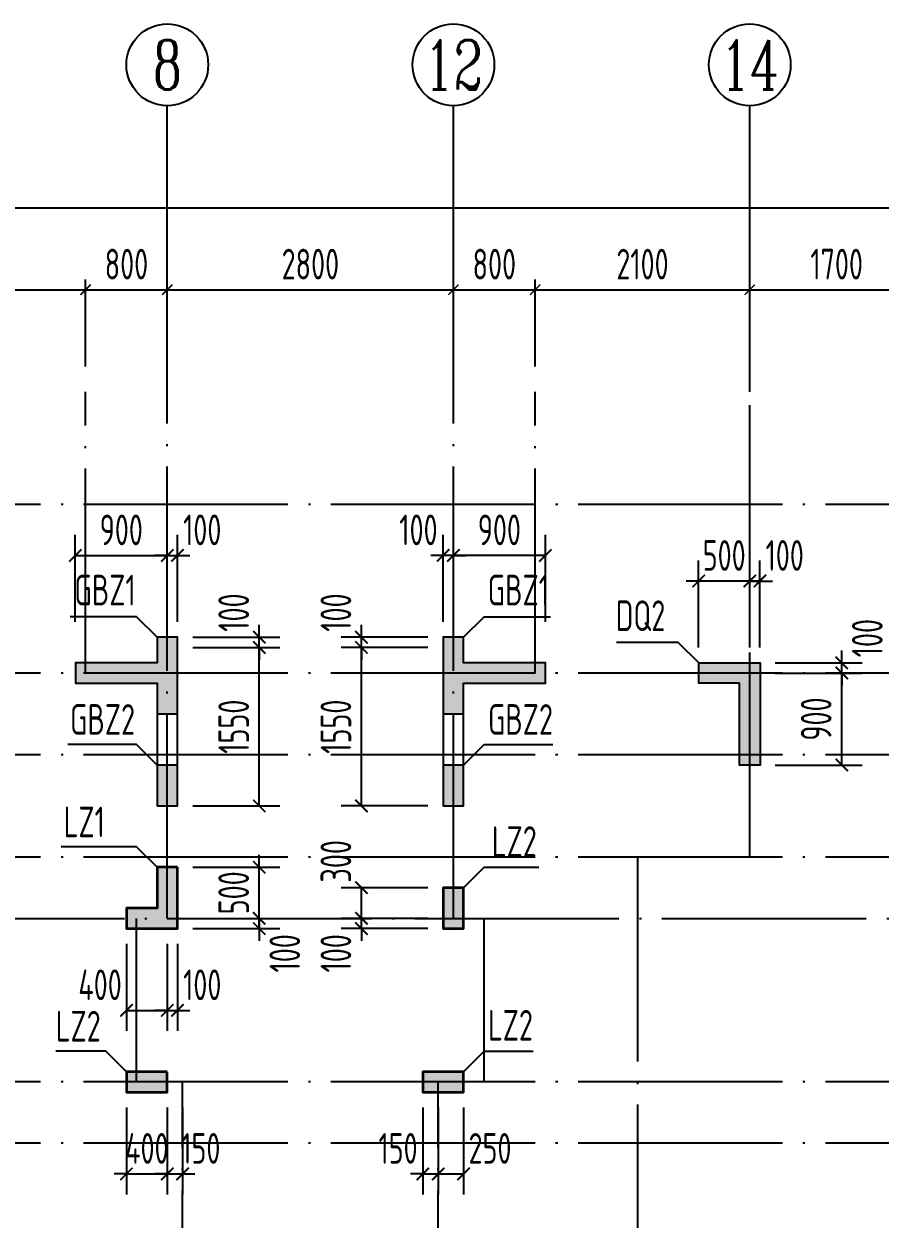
# Model space of a CAD drawing. Extents: x -461650 to 361314, y 245336 to 769729.
# Drawn here: x -114873 to -106494, y 439136 to 450827 of the extents above; entities that cross this region are included whole.
import ezdxf
from ezdxf.enums import TextEntityAlignment as Align

# ---------------------------------------------------------------- set-up
doc = ezdxf.new("R2010")
doc.units = 0
doc.header["$LTSCALE"] = 1000
doc.linetypes.add('DOTE', pattern=[2.42, 2, -0.2, 0.02, -0.2])
doc.layers.get('0').update_dxf_attribs({"linetype": 'CONTINUOUS'})
doc.layers.get('DEFPOINTS').update_dxf_attribs({"linetype": 'CONTINUOUS'})
for name, color, linetype in [('A-AXIS', 1, 'CONTINUOUS'), ('A-DOTE', 10, 'DOTE'), ('AXIS_NUM', 7, 'CONTINUOUS'), ('S-Q墙实线', 6, 'CONTINUOUS'), ('S-Q墙标注', 3, 'CONTINUOUS'), ('S-X详图填充', 252, 'CONTINUOUS'), ('S-X详图实线', 4, 'CONTINUOUS'), ('S-Y一般标注', 3, 'CONTINUOUS'), ('S-Z柱实线', 6, 'CONTINUOUS'), ('S-Z柱编号', 6, 'CONTINUOUS')]:
    doc.layers.add(name, color=color, linetype=linetype)
doc.styles.add('TSSD_Axis', font='complex.shx', dxfattribs={"width": 0.7, "bigfont": 'hztxt.shx'})
doc.styles.add('TSSD_DIMENSION', font='Tssdeng.shx', dxfattribs={"width": 0.7, "bigfont": 'tssdchn.shx'})
doc.styles.add('TSSD_REIN', font='tssdeng.shx', dxfattribs={"width": 0.7, "height": 300, "bigfont": 'tssdchn.shx'})
doc.styles.add('结构文字', font='zstxt.shx', dxfattribs={"width": 0.7, "bigfont": 'zshz.shx'})
doc.dimstyles.new('STRUCK', dxfattribs={"dimtxt": 400, "dimasz": 121, "dimexe": 200, "dimexo": 150, "dimgap": 115, "dimtad": 1, "dimdec": 0, "dimdsep": 46, "dimtxsty": '结构文字', "dimblk": 'ARCHTICK', "dimcen": 400, "dimclrd": 3, "dimclre": 3, "dimclrt": 7, "dimadec": 0, "dimazin": 0, "dimtfac": 1, "dimtdec": 0, "dimtix": 1, "dimtmove": 2, "dimatfit": 3, "dimldrblk": '_DIMX', "dimfxl": 0, "dimtolj": 1, "dimtzin": 0, "dimarcsym": 0})
doc.dimstyles.new('TSSD_100_100', dxfattribs={"dimtxt": 300, "dimasz": 100, "dimexe": 100, "dimexo": 250, "dimgap": 100, "dimtad": 1, "dimdec": 0, "dimzin": 0, "dimdsep": 46, "dimtxsty": 'TSSD_DIMENSION', "dimblk": 'ARCHTICK', "dimcen": 0, "dimdle": 100, "dimclrt": 7, "dimadec": 0, "dimazin": 0, "dimtfac": 1, "dimtdec": 0, "dimtix": 1, "dimtmove": 2, "dimatfit": 3, "dimldrblk": 'ARCHTICK', "dimfxl": 0, "dimtolj": 1, "dimtzin": 0, "dimarcsym": 0})

# ---------------------------------------------------------------- blocks, each defined once
blk = doc.blocks.new('ts_axno')
at = {"color": 0, "linetype": 'ByBlock', "lineweight": -2}
blk.add_circle((0, 0), 0.5, dxfattribs=at)
at = {"color": 0, "linetype": 'ByBlock', "lineweight": -2, "style": 'TSSD_Axis', "width": 0.7}
blk.add_attdef('A', text='', height=0.6, dxfattribs=at).set_placement((0, 0), align=Align.MIDDLE_CENTER)
blk = doc.blocks.new('_ArchTick')
at = {"color": 0, "linetype": 'ByBlock', "const_width": 0.15}
blk.add_lwpolyline([(-0.5, -0.5), (0.5, 0.5)], dxfattribs=at)
blk = doc.blocks.new('*D293')
at = {"layer": 'DEFPOINTS', "color": 0}
for p in [(14900, 19250), (12800, 18250), (14900, 18250)]:
    blk.add_point(p, dxfattribs=at)
at = {"layer": 'S-Y一般标注', "color": 0, "lineweight": -2}
for p, q in [((12800, 18500), (12800, 19350)), ((14900, 18500), (14900, 19350)), ((12700, 19250), (15000, 19250))]:
    blk.add_line(p, q, dxfattribs=at)
at = {"layer": 'S-Y一般标注', "color": 0, "lineweight": -2, "xscale": 100, "yscale": 100, "zscale": 100, "rotation": 180}
blk.add_blockref('_ArchTick', (12800, 19250), dxfattribs=at)
at = {"layer": 'S-Y一般标注', "color": 0, "lineweight": -2, "xscale": 100, "yscale": 100, "zscale": 100}
blk.add_blockref('_ArchTick', (14900, 19250), dxfattribs=at)
at = {"layer": 'S-Y一般标注', "color": 7, "insert": (13458, 19500), "char_height": 300, "attachment_point": 5, "style": 'TSSD_DIMENSION'}
blk.add_mtext('\\A1;2100', dxfattribs=at)
blk = doc.blocks.new('*D294')
at = {"layer": 'DEFPOINTS', "color": 0}
for p in [(18500, 19250), (15700, 18250), (18500, 18250)]:
    blk.add_point(p, dxfattribs=at)
at = {"layer": 'S-Y一般标注', "color": 0, "lineweight": -2}
for p, q in [((15700, 18500), (15700, 19350)), ((18500, 18500), (18500, 19350)), ((15600, 19250), (18600, 19250))]:
    blk.add_line(p, q, dxfattribs=at)
at = {"layer": 'S-Y一般标注', "color": 0, "lineweight": -2, "xscale": 100, "yscale": 100, "zscale": 100, "rotation": 180}
blk.add_blockref('_ArchTick', (15700, 19250), dxfattribs=at)
at = {"layer": 'S-Y一般标注', "color": 0, "lineweight": -2, "xscale": 100, "yscale": 100, "zscale": 100}
blk.add_blockref('_ArchTick', (18500, 19250), dxfattribs=at)
at = {"layer": 'S-Y一般标注', "color": 7, "insert": (17100, 19500), "char_height": 300, "attachment_point": 5, "style": 'TSSD_DIMENSION'}
blk.add_mtext('\\A1;2800', dxfattribs=at)
blk = doc.blocks.new('*D295')
at = {"layer": 'DEFPOINTS', "color": 0}
for p in [(19300, 19250), (18500, 18250), (19300, 18250)]:
    blk.add_point(p, dxfattribs=at)
at = {"layer": 'S-Y一般标注', "color": 0, "lineweight": -2}
for p, q in [((18500, 18500), (18500, 19350)), ((19300, 18500), (19300, 19350)), ((18400, 19250), (19400, 19250))]:
    blk.add_line(p, q, dxfattribs=at)
at = {"layer": 'S-Y一般标注', "color": 0, "lineweight": -2, "xscale": 100, "yscale": 100, "zscale": 100, "rotation": 180}
blk.add_blockref('_ArchTick', (18500, 19250), dxfattribs=at)
at = {"layer": 'S-Y一般标注', "color": 0, "lineweight": -2, "xscale": 100, "yscale": 100, "zscale": 100}
blk.add_blockref('_ArchTick', (19300, 19250), dxfattribs=at)
at = {"layer": 'S-Y一般标注', "color": 7, "insert": (18900, 19500), "char_height": 300, "attachment_point": 5, "style": 'TSSD_DIMENSION'}
blk.add_mtext('\\A1;800', dxfattribs=at)
blk = doc.blocks.new('*D296')
at = {"layer": 'DEFPOINTS', "color": 0}
for p in [(23100, 19250), (21400, 18250), (23100, 18250)]:
    blk.add_point(p, dxfattribs=at)
at = {"layer": 'S-Y一般标注', "color": 0, "lineweight": -2}
for p, q in [((21400, 18500), (21400, 19350)), ((23100, 18500), (23100, 19350)), ((21300, 19250), (23200, 19250))]:
    blk.add_line(p, q, dxfattribs=at)
at = {"layer": 'S-Y一般标注', "color": 0, "lineweight": -2, "xscale": 100, "yscale": 100, "zscale": 100, "rotation": 180}
blk.add_blockref('_ArchTick', (21400, 19250), dxfattribs=at)
at = {"layer": 'S-Y一般标注', "color": 0, "lineweight": -2, "xscale": 100, "yscale": 100, "zscale": 100}
blk.add_blockref('_ArchTick', (23100, 19250), dxfattribs=at)
at = {"layer": 'S-Y一般标注', "color": 7, "insert": (22250, 19500), "char_height": 300, "attachment_point": 5, "style": 'TSSD_DIMENSION'}
blk.add_mtext('\\A1;1700', dxfattribs=at)
blk = doc.blocks.new('*D311')
at = {"layer": 'DEFPOINTS', "color": 0}
for p in [(54600, 20050), (4600, 18250), (54600, 18250)]:
    blk.add_point(p, dxfattribs=at)
at = {"layer": 'S-Y一般标注', "color": 0, "lineweight": -2}
for p, q in [((4600, 18500), (4600, 20150)), ((54600, 18500), (54600, 20150)), ((4500, 20050), (54700, 20050))]:
    blk.add_line(p, q, dxfattribs=at)
at = {"layer": 'S-Y一般标注', "color": 0, "lineweight": -2, "xscale": 100, "yscale": 100, "zscale": 100, "rotation": 180}
blk.add_blockref('_ArchTick', (4600, 20050), dxfattribs=at)
at = {"layer": 'S-Y一般标注', "color": 0, "lineweight": -2, "xscale": 100, "yscale": 100, "zscale": 100}
blk.add_blockref('_ArchTick', (54600, 20050), dxfattribs=at)
at = {"layer": 'S-Y一般标注', "color": 7, "insert": (29600, 20300), "char_height": 300, "attachment_point": 5, "style": 'TSSD_DIMENSION'}
blk.add_mtext('\\A1;50000', dxfattribs=at)
blk = doc.blocks.new('*D322')
at = {"layer": 'DEFPOINTS', "color": 0}
for p in [(15700, 19250), (14900, 18250), (15700, 18250)]:
    blk.add_point(p, dxfattribs=at)
at = {"layer": 'S-Y一般标注', "color": 0, "lineweight": -2}
for p, q in [((14900, 18500), (14900, 19350)), ((15700, 18500), (15700, 19350)), ((14800, 19250), (15800, 19250))]:
    blk.add_line(p, q, dxfattribs=at)
at = {"layer": 'S-Y一般标注', "color": 0, "lineweight": -2, "xscale": 100, "yscale": 100, "zscale": 100, "rotation": 180}
blk.add_blockref('_ArchTick', (14900, 19250), dxfattribs=at)
at = {"layer": 'S-Y一般标注', "color": 0, "lineweight": -2, "xscale": 100, "yscale": 100, "zscale": 100}
blk.add_blockref('_ArchTick', (15700, 19250), dxfattribs=at)
at = {"layer": 'S-Y一般标注', "color": 7, "insert": (15300, 19500), "char_height": 300, "attachment_point": 5, "style": 'TSSD_DIMENSION'}
blk.add_mtext('\\A1;800', dxfattribs=at)
blk = doc.blocks.new('*D323')
at = {"layer": 'DEFPOINTS', "color": 0}
for p in [(21400, 19250), (19300, 18250), (21400, 18250)]:
    blk.add_point(p, dxfattribs=at)
at = {"layer": 'S-Y一般标注', "color": 0, "lineweight": -2}
for p, q in [((19300, 18500), (19300, 19350)), ((21400, 18500), (21400, 19350)), ((19200, 19250), (21500, 19250))]:
    blk.add_line(p, q, dxfattribs=at)
at = {"layer": 'S-Y一般标注', "color": 0, "lineweight": -2, "xscale": 100, "yscale": 100, "zscale": 100, "rotation": 180}
blk.add_blockref('_ArchTick', (19300, 19250), dxfattribs=at)
at = {"layer": 'S-Y一般标注', "color": 0, "lineweight": -2, "xscale": 100, "yscale": 100, "zscale": 100}
blk.add_blockref('_ArchTick', (21400, 19250), dxfattribs=at)
at = {"layer": 'S-Y一般标注', "color": 7, "insert": (20350, 19500), "char_height": 300, "attachment_point": 5, "style": 'TSSD_DIMENSION'}
blk.add_mtext('\\A1;2100', dxfattribs=at)
blk = doc.blocks.new('*D3071')
at = {"layer": 'DEFPOINTS', "color": 0}
for p in [(-113370, 442078), (-112570, 442078), (-113370, 441978)]:
    blk.add_point(p, dxfattribs=at)
at = {"layer": 'S-Q墙标注', "color": 3, "lineweight": -2}
for p, q in [((-112570, 442078), (-112570, 442199)), ((-113220, 442078), (-112370, 442078)), ((-112570, 441978), (-112570, 442078)), ((-113220, 441978), (-112370, 441978)), ((-112570, 441978), (-112570, 441857))]:
    blk.add_line(p, q, dxfattribs=at)
at = {"layer": 'S-Q墙标注', "color": 3, "lineweight": -2, "xscale": 121, "yscale": 121, "zscale": 121}
for p, rotation in [((-112570, 442078), 270), ((-112570, 441978), 90)]:
    blk.add_blockref('_ArchTick', p, dxfattribs=dict(at, rotation=rotation))
at = {"layer": 'S-Q墙标注', "color": 7, "insert": (-112320, 441736), "char_height": 300, "attachment_point": 5, "rotation": 90, "style": 'TSSD_REIN'}
blk.add_mtext('\\A1;100', dxfattribs=at)
blk = doc.blocks.new('_DIMX')
blk.add_line((-150, 0), (150, 0))
at = {"const_width": 50}
blk.add_lwpolyline([(-70, -70), (70, 70)], dxfattribs=at)
blk = doc.blocks.new('*D3072')
at = {"layer": 'DEFPOINTS', "color": 0}
for p in [(-113370, 442578), (-112570, 442578), (-113370, 442078)]:
    blk.add_point(p, dxfattribs=at)
at = {"layer": 'S-Q墙标注', "color": 3, "lineweight": -2}
for p, q in [((-112570, 442578), (-112570, 442699)), ((-113220, 442578), (-112370, 442578)), ((-112570, 442078), (-112570, 442578)), ((-113220, 442078), (-112370, 442078)), ((-112570, 442078), (-112570, 441957))]:
    blk.add_line(p, q, dxfattribs=at)
at = {"layer": 'S-Q墙标注', "color": 3, "lineweight": -2, "xscale": 121, "yscale": 121, "zscale": 121}
for p, rotation in [((-112570, 442578), 270), ((-112570, 442078), 90)]:
    blk.add_blockref('_ArchTick', p, dxfattribs=dict(at, rotation=rotation))
at = {"layer": 'S-Q墙标注', "color": 7, "insert": (-112820, 442328), "char_height": 300, "attachment_point": 5, "rotation": 90, "style": 'TSSD_REIN'}
blk.add_mtext('\\A1;500', dxfattribs=at)
blk = doc.blocks.new('*D3073')
at = {"layer": 'DEFPOINTS', "color": 0}
for p in [(-113870, 441978), (-113470, 441978), (-113470, 441178)]:
    blk.add_point(p, dxfattribs=at)
at = {"layer": 'S-Q墙标注', "color": 3, "lineweight": -2}
for p, q in [((-113870, 441828), (-113870, 440978)), ((-113470, 441828), (-113470, 440978)), ((-113870, 441178), (-113470, 441178))]:
    blk.add_line(p, q, dxfattribs=at)
at = {"layer": 'S-Q墙标注', "color": 3, "lineweight": -2, "xscale": 121, "yscale": 121, "zscale": 121, "rotation": 180}
blk.add_blockref('_ArchTick', (-113870, 441178), dxfattribs=at)
at = {"layer": 'S-Q墙标注', "color": 3, "lineweight": -2, "xscale": 121, "yscale": 121, "zscale": 121}
blk.add_blockref('_ArchTick', (-113470, 441178), dxfattribs=at)
at = {"layer": 'S-Q墙标注', "color": 7, "insert": (-114128, 441428), "char_height": 300, "attachment_point": 5, "style": 'TSSD_REIN'}
blk.add_mtext('\\A1;400', dxfattribs=at)
blk = doc.blocks.new('*D3074')
at = {"layer": 'DEFPOINTS', "color": 0}
for p in [(-113470, 441978), (-113370, 441978), (-113370, 441178)]:
    blk.add_point(p, dxfattribs=at)
at = {"layer": 'S-Q墙标注', "color": 3, "lineweight": -2}
for p, q in [((-113470, 441828), (-113470, 440978)), ((-113370, 441828), (-113370, 440978)), ((-113470, 441178), (-113591, 441178)), ((-113470, 441178), (-113370, 441178)), ((-113370, 441178), (-113249, 441178))]:
    blk.add_line(p, q, dxfattribs=at)
at = {"layer": 'S-Q墙标注', "color": 3, "lineweight": -2, "xscale": 121, "yscale": 121, "zscale": 121}
blk.add_blockref('_ArchTick', (-113470, 441178), dxfattribs=at)
at = {"layer": 'S-Q墙标注', "color": 3, "lineweight": -2, "xscale": 121, "yscale": 121, "zscale": 121, "rotation": 180}
blk.add_blockref('_ArchTick', (-113370, 441178), dxfattribs=at)
at = {"layer": 'S-Q墙标注', "color": 7, "insert": (-113128, 441428), "char_height": 300, "attachment_point": 5, "style": 'TSSD_REIN'}
blk.add_mtext('\\A1;100', dxfattribs=at)
blk = doc.blocks.new('*D3075')
at = {"layer": 'DEFPOINTS', "color": 0}
for p in [(-113370, 444728), (-112570, 444728), (-113370, 443178)]:
    blk.add_point(p, dxfattribs=at)
at = {"layer": 'S-Q墙标注', "color": 3, "lineweight": -2}
for p, q in [((-113220, 444728), (-112370, 444728)), ((-112570, 443178), (-112570, 444728)), ((-113220, 443178), (-112370, 443178))]:
    blk.add_line(p, q, dxfattribs=at)
at = {"layer": 'S-Q墙标注', "color": 3, "lineweight": -2, "xscale": 121, "yscale": 121, "zscale": 121}
for p, rotation in [((-112570, 444728), 90), ((-112570, 443178), 270)]:
    blk.add_blockref('_ArchTick', p, dxfattribs=dict(at, rotation=rotation))
at = {"layer": 'S-Q墙标注', "color": 7, "insert": (-112820, 443953), "char_height": 300, "attachment_point": 5, "rotation": 90, "style": 'TSSD_REIN'}
blk.add_mtext('\\A1;1550', dxfattribs=at)
blk = doc.blocks.new('*D3076')
at = {"layer": 'DEFPOINTS', "color": 0}
for p in [(-113370, 444828), (-112570, 444828), (-113370, 444728)]:
    blk.add_point(p, dxfattribs=at)
at = {"layer": 'S-Q墙标注', "color": 3, "lineweight": -2}
for p, q in [((-112570, 444828), (-112570, 444949)), ((-113220, 444828), (-112370, 444828)), ((-112570, 444728), (-112570, 444828)), ((-113220, 444728), (-112370, 444728)), ((-112570, 444728), (-112570, 444607))]:
    blk.add_line(p, q, dxfattribs=at)
at = {"layer": 'S-Q墙标注', "color": 3, "lineweight": -2, "xscale": 121, "yscale": 121, "zscale": 121}
for p, rotation in [((-112570, 444828), 270), ((-112570, 444728), 90)]:
    blk.add_blockref('_ArchTick', p, dxfattribs=dict(at, rotation=rotation))
at = {"layer": 'S-Q墙标注', "color": 7, "insert": (-112820, 445069), "char_height": 300, "attachment_point": 5, "rotation": 90, "style": 'TSSD_REIN'}
blk.add_mtext('\\A1;100', dxfattribs=at)
blk = doc.blocks.new('*D3077')
at = {"layer": 'DEFPOINTS', "color": 0}
for p in [(-113470, 445628), (-114370, 444828), (-113470, 444828)]:
    blk.add_point(p, dxfattribs=at)
at = {"layer": 'S-Q墙标注', "color": 3, "lineweight": -2}
for p, q in [((-114370, 444978), (-114370, 445828)), ((-113470, 444978), (-113470, 445828)), ((-114370, 445628), (-113470, 445628))]:
    blk.add_line(p, q, dxfattribs=at)
at = {"layer": 'S-Q墙标注', "color": 3, "lineweight": -2, "xscale": 121, "yscale": 121, "zscale": 121, "rotation": 180}
blk.add_blockref('_ArchTick', (-114370, 445628), dxfattribs=at)
at = {"layer": 'S-Q墙标注', "color": 3, "lineweight": -2, "xscale": 121, "yscale": 121, "zscale": 121}
blk.add_blockref('_ArchTick', (-113470, 445628), dxfattribs=at)
at = {"layer": 'S-Q墙标注', "color": 7, "insert": (-113920, 445878), "char_height": 300, "attachment_point": 5, "style": 'TSSD_REIN'}
blk.add_mtext('\\A1;900', dxfattribs=at)
blk = doc.blocks.new('*D3078')
at = {"layer": 'DEFPOINTS', "color": 0}
for p in [(-113370, 445628), (-113470, 444828), (-113370, 444828)]:
    blk.add_point(p, dxfattribs=at)
at = {"layer": 'S-Q墙标注', "color": 3, "lineweight": -2}
for p, q in [((-113470, 444978), (-113470, 445828)), ((-113370, 444978), (-113370, 445828)), ((-113470, 445628), (-113591, 445628)), ((-113470, 445628), (-113370, 445628)), ((-113370, 445628), (-113249, 445628))]:
    blk.add_line(p, q, dxfattribs=at)
at = {"layer": 'S-Q墙标注', "color": 3, "lineweight": -2, "xscale": 121, "yscale": 121, "zscale": 121}
blk.add_blockref('_ArchTick', (-113470, 445628), dxfattribs=at)
at = {"layer": 'S-Q墙标注', "color": 3, "lineweight": -2, "xscale": 121, "yscale": 121, "zscale": 121, "rotation": 180}
blk.add_blockref('_ArchTick', (-113370, 445628), dxfattribs=at)
at = {"layer": 'S-Q墙标注', "color": 7, "insert": (-113128, 445878), "char_height": 300, "attachment_point": 5, "style": 'TSSD_REIN'}
blk.add_mtext('\\A1;100', dxfattribs=at)
blk = doc.blocks.new('*D3084')
at = {"layer": 'DEFPOINTS', "color": 0}
for p in [(-111570, 442078), (-110770, 442078), (-110770, 441978)]:
    blk.add_point(p, dxfattribs=at)
at = {"layer": 'S-Q墙标注', "color": 3, "lineweight": -2}
for p, q in [((-111570, 442078), (-111570, 442199)), ((-110920, 442078), (-111770, 442078)), ((-111570, 441978), (-111570, 442078)), ((-110920, 441978), (-111770, 441978)), ((-111570, 441978), (-111570, 441857))]:
    blk.add_line(p, q, dxfattribs=at)
at = {"layer": 'S-Q墙标注', "color": 3, "lineweight": -2, "xscale": 121, "yscale": 121, "zscale": 121}
for p, rotation in [((-111570, 442078), 270), ((-111570, 441978), 90)]:
    blk.add_blockref('_ArchTick', p, dxfattribs=dict(at, rotation=rotation))
at = {"layer": 'S-Q墙标注', "color": 7, "insert": (-111820, 441736), "char_height": 300, "attachment_point": 5, "rotation": 90, "style": 'TSSD_REIN'}
blk.add_mtext('\\A1;100', dxfattribs=at)
blk = doc.blocks.new('*D3085')
at = {"layer": 'DEFPOINTS', "color": 0}
for p in [(-111570, 442378), (-110770, 442378), (-110770, 442078)]:
    blk.add_point(p, dxfattribs=at)
at = {"layer": 'S-Q墙标注', "color": 3, "lineweight": -2}
for p, q in [((-110920, 442378), (-111770, 442378)), ((-111570, 442078), (-111570, 442378)), ((-110920, 442078), (-111770, 442078))]:
    blk.add_line(p, q, dxfattribs=at)
at = {"layer": 'S-Q墙标注', "color": 3, "lineweight": -2, "xscale": 121, "yscale": 121, "zscale": 121}
for p, rotation in [((-111570, 442378), 90), ((-111570, 442078), 270)]:
    blk.add_blockref('_ArchTick', p, dxfattribs=dict(at, rotation=rotation))
at = {"layer": 'S-Q墙标注', "color": 7, "insert": (-111820, 442636), "char_height": 300, "attachment_point": 5, "rotation": 90, "style": 'TSSD_REIN'}
blk.add_mtext('\\A1;300', dxfattribs=at)
blk = doc.blocks.new('*D3086')
at = {"layer": 'DEFPOINTS', "color": 0}
for p in [(-111570, 444728), (-110770, 444728), (-110770, 443178)]:
    blk.add_point(p, dxfattribs=at)
at = {"layer": 'S-Q墙标注', "color": 3, "lineweight": -2}
for p, q in [((-110920, 444728), (-111770, 444728)), ((-111570, 443178), (-111570, 444728)), ((-110920, 443178), (-111770, 443178))]:
    blk.add_line(p, q, dxfattribs=at)
at = {"layer": 'S-Q墙标注', "color": 3, "lineweight": -2, "xscale": 121, "yscale": 121, "zscale": 121}
for p, rotation in [((-111570, 444728), 90), ((-111570, 443178), 270)]:
    blk.add_blockref('_ArchTick', p, dxfattribs=dict(at, rotation=rotation))
at = {"layer": 'S-Q墙标注', "color": 7, "insert": (-111820, 443953), "char_height": 300, "attachment_point": 5, "rotation": 90, "style": 'TSSD_REIN'}
blk.add_mtext('\\A1;1550', dxfattribs=at)
blk = doc.blocks.new('*D3087')
at = {"layer": 'DEFPOINTS', "color": 0}
for p in [(-111570, 444828), (-110770, 444828), (-110770, 444728)]:
    blk.add_point(p, dxfattribs=at)
at = {"layer": 'S-Q墙标注', "color": 3, "lineweight": -2}
for p, q in [((-111570, 444828), (-111570, 444949)), ((-110920, 444828), (-111770, 444828)), ((-111570, 444728), (-111570, 444828)), ((-110920, 444728), (-111770, 444728)), ((-111570, 444728), (-111570, 444607))]:
    blk.add_line(p, q, dxfattribs=at)
at = {"layer": 'S-Q墙标注', "color": 3, "lineweight": -2, "xscale": 121, "yscale": 121, "zscale": 121}
for p, rotation in [((-111570, 444828), 270), ((-111570, 444728), 90)]:
    blk.add_blockref('_ArchTick', p, dxfattribs=dict(at, rotation=rotation))
at = {"layer": 'S-Q墙标注', "color": 7, "insert": (-111820, 445069), "char_height": 300, "attachment_point": 5, "rotation": 90, "style": 'TSSD_REIN'}
blk.add_mtext('\\A1;100', dxfattribs=at)
blk = doc.blocks.new('*D3088')
at = {"layer": 'DEFPOINTS', "color": 0}
for p in [(-110670, 445628), (-110670, 444828), (-109770, 444828)]:
    blk.add_point(p, dxfattribs=at)
at = {"layer": 'S-Q墙标注', "color": 3, "lineweight": -2}
for p, q in [((-110670, 444978), (-110670, 445828)), ((-109770, 444978), (-109770, 445828)), ((-109770, 445628), (-110670, 445628))]:
    blk.add_line(p, q, dxfattribs=at)
at = {"layer": 'S-Q墙标注', "color": 3, "lineweight": -2, "xscale": 121, "yscale": 121, "zscale": 121, "rotation": 180}
blk.add_blockref('_ArchTick', (-110670, 445628), dxfattribs=at)
at = {"layer": 'S-Q墙标注', "color": 3, "lineweight": -2, "xscale": 121, "yscale": 121, "zscale": 121}
blk.add_blockref('_ArchTick', (-109770, 445628), dxfattribs=at)
at = {"layer": 'S-Q墙标注', "color": 7, "insert": (-110220, 445878), "char_height": 300, "attachment_point": 5, "style": 'TSSD_REIN'}
blk.add_mtext('\\A1;900', dxfattribs=at)
blk = doc.blocks.new('*D3089')
at = {"layer": 'DEFPOINTS', "color": 0}
for p in [(-110770, 445628), (-110770, 444828), (-110670, 444828)]:
    blk.add_point(p, dxfattribs=at)
at = {"layer": 'S-Q墙标注', "color": 3, "lineweight": -2}
for p, q in [((-110770, 444978), (-110770, 445828)), ((-110670, 444978), (-110670, 445828)), ((-110770, 445628), (-110891, 445628)), ((-110670, 445628), (-110770, 445628)), ((-110670, 445628), (-110549, 445628))]:
    blk.add_line(p, q, dxfattribs=at)
at = {"layer": 'S-Q墙标注', "color": 3, "lineweight": -2, "xscale": 121, "yscale": 121, "zscale": 121}
blk.add_blockref('_ArchTick', (-110770, 445628), dxfattribs=at)
at = {"layer": 'S-Q墙标注', "color": 3, "lineweight": -2, "xscale": 121, "yscale": 121, "zscale": 121, "rotation": 180}
blk.add_blockref('_ArchTick', (-110670, 445628), dxfattribs=at)
at = {"layer": 'S-Q墙标注', "color": 7, "insert": (-111012, 445878), "char_height": 300, "attachment_point": 5, "style": 'TSSD_REIN'}
blk.add_mtext('\\A1;100', dxfattribs=at)
blk = doc.blocks.new('*D3092')
at = {"layer": 'DEFPOINTS', "color": 0}
for p in [(-113870, 440378), (-113470, 440378), (-113470, 439578)]:
    blk.add_point(p, dxfattribs=at)
at = {"layer": 'S-Q墙标注', "color": 3, "lineweight": -2}
for p, q in [((-113870, 440228), (-113870, 439378)), ((-113470, 440228), (-113470, 439378)), ((-113870, 439578), (-113991, 439578)), ((-113870, 439578), (-113470, 439578)), ((-113470, 439578), (-113349, 439578))]:
    blk.add_line(p, q, dxfattribs=at)
at = {"layer": 'S-Q墙标注', "color": 3, "lineweight": -2, "xscale": 121, "yscale": 121, "zscale": 121}
blk.add_blockref('_ArchTick', (-113870, 439578), dxfattribs=at)
at = {"layer": 'S-Q墙标注', "color": 3, "lineweight": -2, "xscale": 121, "yscale": 121, "zscale": 121, "rotation": 180}
blk.add_blockref('_ArchTick', (-113470, 439578), dxfattribs=at)
at = {"layer": 'S-Q墙标注', "color": 7, "insert": (-113670, 439828), "char_height": 300, "attachment_point": 5, "style": 'TSSD_REIN'}
blk.add_mtext('\\A1;400', dxfattribs=at)
blk = doc.blocks.new('*D3093')
at = {"layer": 'DEFPOINTS', "color": 0}
for p in [(-113470, 440378), (-113320, 440378), (-113320, 439578)]:
    blk.add_point(p, dxfattribs=at)
at = {"layer": 'S-Q墙标注', "color": 3, "lineweight": -2}
for p, q in [((-113470, 440228), (-113470, 439378)), ((-113320, 440228), (-113320, 439378)), ((-113470, 439578), (-113591, 439578)), ((-113470, 439578), (-113320, 439578)), ((-113320, 439578), (-113199, 439578))]:
    blk.add_line(p, q, dxfattribs=at)
at = {"layer": 'S-Q墙标注', "color": 3, "lineweight": -2, "xscale": 121, "yscale": 121, "zscale": 121}
blk.add_blockref('_ArchTick', (-113470, 439578), dxfattribs=at)
at = {"layer": 'S-Q墙标注', "color": 3, "lineweight": -2, "xscale": 121, "yscale": 121, "zscale": 121, "rotation": 180}
blk.add_blockref('_ArchTick', (-113320, 439578), dxfattribs=at)
at = {"layer": 'S-Q墙标注', "color": 7, "insert": (-113142, 439828), "char_height": 300, "attachment_point": 5, "style": 'TSSD_REIN'}
blk.add_mtext('\\A1;150', dxfattribs=at)
blk = doc.blocks.new('*D3094')
at = {"layer": 'DEFPOINTS', "color": 0}
for p in [(-110970, 440378), (-110820, 440378), (-110820, 439578)]:
    blk.add_point(p, dxfattribs=at)
at = {"layer": 'S-Q墙标注', "color": 3, "lineweight": -2}
for p, q in [((-110970, 440228), (-110970, 439378)), ((-110820, 440228), (-110820, 439378)), ((-110970, 439578), (-111091, 439578)), ((-110970, 439578), (-110820, 439578)), ((-110820, 439578), (-110699, 439578))]:
    blk.add_line(p, q, dxfattribs=at)
at = {"layer": 'S-Q墙标注', "color": 3, "lineweight": -2, "xscale": 121, "yscale": 121, "zscale": 121}
blk.add_blockref('_ArchTick', (-110970, 439578), dxfattribs=at)
at = {"layer": 'S-Q墙标注', "color": 3, "lineweight": -2, "xscale": 121, "yscale": 121, "zscale": 121, "rotation": 180}
blk.add_blockref('_ArchTick', (-110820, 439578), dxfattribs=at)
at = {"layer": 'S-Q墙标注', "color": 7, "insert": (-111212, 439828), "char_height": 300, "attachment_point": 5, "style": 'TSSD_REIN'}
blk.add_mtext('\\A1;150', dxfattribs=at)
blk = doc.blocks.new('*D3095')
at = {"layer": 'DEFPOINTS', "color": 0}
for p in [(-110820, 440378), (-110570, 440378), (-110570, 439578)]:
    blk.add_point(p, dxfattribs=at)
at = {"layer": 'S-Q墙标注', "color": 3, "lineweight": -2}
for p, q in [((-110820, 440228), (-110820, 439378)), ((-110570, 440228), (-110570, 439378)), ((-110820, 439578), (-110570, 439578))]:
    blk.add_line(p, q, dxfattribs=at)
at = {"layer": 'S-Q墙标注', "color": 3, "lineweight": -2, "xscale": 121, "yscale": 121, "zscale": 121, "rotation": 180}
blk.add_blockref('_ArchTick', (-110820, 439578), dxfattribs=at)
at = {"layer": 'S-Q墙标注', "color": 3, "lineweight": -2, "xscale": 121, "yscale": 121, "zscale": 121}
blk.add_blockref('_ArchTick', (-110570, 439578), dxfattribs=at)
at = {"layer": 'S-Q墙标注', "color": 7, "insert": (-110312, 439828), "char_height": 300, "attachment_point": 5, "style": 'TSSD_REIN'}
blk.add_mtext('\\A1;250', dxfattribs=at)
blk = doc.blocks.new('*D3130')
at = {"layer": 'DEFPOINTS', "color": 0}
for p in [(-107670, 444478), (-106870, 444478), (-107670, 443578)]:
    blk.add_point(p, dxfattribs=at)
at = {"layer": 'S-Q墙标注', "color": 3, "lineweight": -2}
for p, q in [((-107520, 444478), (-106670, 444478)), ((-106870, 443578), (-106870, 444478)), ((-107520, 443578), (-106670, 443578))]:
    blk.add_line(p, q, dxfattribs=at)
at = {"layer": 'S-Q墙标注', "color": 3, "lineweight": -2, "xscale": 121, "yscale": 121, "zscale": 121}
for p, rotation in [((-106870, 444478), 90), ((-106870, 443578), 270)]:
    blk.add_blockref('_ArchTick', p, dxfattribs=dict(at, rotation=rotation))
at = {"layer": 'S-Q墙标注', "color": 7, "insert": (-107120, 444028), "char_height": 300, "attachment_point": 5, "rotation": 90, "style": 'TSSD_REIN'}
blk.add_mtext('\\A1;900', dxfattribs=at)
blk = doc.blocks.new('*D3131')
at = {"layer": 'DEFPOINTS', "color": 0}
for p in [(-107670, 444578), (-106870, 444578), (-107670, 444478)]:
    blk.add_point(p, dxfattribs=at)
at = {"layer": 'S-Q墙标注', "color": 3, "lineweight": -2}
for p, q in [((-106870, 444578), (-106870, 444699)), ((-107520, 444578), (-106670, 444578)), ((-106870, 444478), (-106870, 444578)), ((-107520, 444478), (-106670, 444478)), ((-106870, 444478), (-106870, 444357))]:
    blk.add_line(p, q, dxfattribs=at)
at = {"layer": 'S-Q墙标注', "color": 3, "lineweight": -2, "xscale": 121, "yscale": 121, "zscale": 121}
for p, rotation in [((-106870, 444578), 270), ((-106870, 444478), 90)]:
    blk.add_blockref('_ArchTick', p, dxfattribs=dict(at, rotation=rotation))
at = {"layer": 'S-Q墙标注', "color": 7, "insert": (-106620, 444819), "char_height": 300, "attachment_point": 5, "rotation": 90, "style": 'TSSD_REIN'}
blk.add_mtext('\\A1;100', dxfattribs=at)
blk = doc.blocks.new('*D3132')
at = {"layer": 'DEFPOINTS', "color": 0}
for p in [(-107770, 445378), (-107770, 444578), (-107670, 444578)]:
    blk.add_point(p, dxfattribs=at)
at = {"layer": 'S-Q墙标注', "color": 3, "lineweight": -2}
for p, q in [((-107770, 444728), (-107770, 445578)), ((-107670, 444728), (-107670, 445578)), ((-107770, 445378), (-107891, 445378)), ((-107670, 445378), (-107770, 445378)), ((-107670, 445378), (-107549, 445378))]:
    blk.add_line(p, q, dxfattribs=at)
at = {"layer": 'S-Q墙标注', "color": 3, "lineweight": -2, "xscale": 121, "yscale": 121, "zscale": 121}
blk.add_blockref('_ArchTick', (-107770, 445378), dxfattribs=at)
at = {"layer": 'S-Q墙标注', "color": 3, "lineweight": -2, "xscale": 121, "yscale": 121, "zscale": 121, "rotation": 180}
blk.add_blockref('_ArchTick', (-107670, 445378), dxfattribs=at)
at = {"layer": 'S-Q墙标注', "color": 7, "insert": (-107428, 445628), "char_height": 300, "attachment_point": 5, "style": 'TSSD_REIN'}
blk.add_mtext('\\A1;100', dxfattribs=at)
blk = doc.blocks.new('*D3133')
at = {"layer": 'DEFPOINTS', "color": 0}
for p in [(-108270, 445378), (-108270, 444578), (-107770, 444578)]:
    blk.add_point(p, dxfattribs=at)
at = {"layer": 'S-Q墙标注', "color": 3, "lineweight": -2}
for p, q in [((-108270, 444728), (-108270, 445578)), ((-107770, 444728), (-107770, 445578)), ((-108270, 445378), (-108391, 445378)), ((-107770, 445378), (-108270, 445378)), ((-107770, 445378), (-107649, 445378))]:
    blk.add_line(p, q, dxfattribs=at)
at = {"layer": 'S-Q墙标注', "color": 3, "lineweight": -2, "xscale": 121, "yscale": 121, "zscale": 121}
blk.add_blockref('_ArchTick', (-108270, 445378), dxfattribs=at)
at = {"layer": 'S-Q墙标注', "color": 3, "lineweight": -2, "xscale": 121, "yscale": 121, "zscale": 121, "rotation": 180}
blk.add_blockref('_ArchTick', (-107770, 445378), dxfattribs=at)
at = {"layer": 'S-Q墙标注', "color": 7, "insert": (-108020, 445628), "char_height": 300, "attachment_point": 5, "style": 'TSSD_REIN'}
blk.add_mtext('\\A1;500', dxfattribs=at)
blk = doc.blocks.new('20210726.16395156')
at = {"layer": 'A-AXIS'}
for p, q in [((15700, 18249.9), (15700, 21049.9)), ((18500, 18249.9), (18500, 21049.9)), ((21400, 18249.9), (21400, 21049.9))]:
    blk.add_line(p, q, dxfattribs=at)
at = {"layer": 'A-DOTE'}
for p, q in [((14900, 15500), (14900, 18249.9)), ((15700, 13100.3), (15700, 18249.9)), ((18500, 13100.3), (18500, 18249.9)), ((19300, 15500), (19300, 18249.9)), ((21400, 13700), (21400, 18249.9)), ((55600, 17150), (3600, 17150)), ((55600, 15500), (3600, 15500)), ((55600, 14700), (3600, 14700)), ((55600, 13700), (3600, 13700)), ((20299.8, 13700), (20300, 3600)), ((3600, 13100.3), (55600, 13100.3)), ((15400, 11500), (15400, 13100)), ((18800, 11500), (18800, 13100)), ((55600, 11500), (3600, 11500)), ((15850, 3600), (15850, 11500)), ((18350, 3600), (18350, 11500)), ((55600, 10900), (3600, 10900))]:
    blk.add_line(p, q, dxfattribs=at)
at = {"layer": 'A-AXIS'}
ref = blk.add_blockref('ts_axno', (15700, 21449.9), dxfattribs=dict(at, xscale=800, yscale=800, zscale=800))
ref.add_attrib('6', '8', dxfattribs={"layer": 'AXIS_NUM', "height": 480, "style": 'TSSD_Axis', "width": 0.7}).set_placement((15700, 21449.9), align=Align.MIDDLE_CENTER)
ref = blk.add_blockref('ts_axno', (18500, 21449.9), dxfattribs=dict(at, xscale=800, yscale=800, zscale=800))
ref.add_attrib('7', '12', dxfattribs={"layer": 'AXIS_NUM', "height": 480, "style": 'TSSD_Axis', "width": 0.7}).set_placement((18500, 21449.9), align=Align.MIDDLE_CENTER)
ref = blk.add_blockref('ts_axno', (21400, 21449.9), dxfattribs=dict(at, xscale=800, yscale=800, zscale=800))
ref.add_attrib('8', '14', dxfattribs={"layer": 'AXIS_NUM', "height": 480, "style": 'TSSD_Axis', "width": 0.7}).set_placement((21400, 21449.9), align=Align.MIDDLE_CENTER)
at = {"layer": 'S-Y一般标注'}
for base, p1, p2, picture, middle in [((54600, 20049.9), (4600, 18249.9), (54600, 18249.9), '*D311', (29600, 20299.9)), ((15700, 19249.9), (14900, 18249.9), (15700, 18249.9), '*D322', (15300, 19499.9)), ((18500, 19249.9), (15700, 18249.9), (18500, 18249.9), '*D294', (17100, 19499.9)), ((19300, 19249.9), (18500, 18249.9), (19300, 18249.9), '*D295', (18900, 19499.9)), ((21400, 19249.9), (19300, 18249.9), (21400, 18249.9), '*D323', (20350, 19499.9)), ((23100, 19249.9), (21400, 18249.9), (23100, 18249.9), '*D296', (22250, 19499.9))]:
    dim = blk.add_linear_dim(base=base, p1=p1, p2=p2, dimstyle='TSSD_100_100', dxfattribs=at)
    dim.commit()
    dim.dimension.update_dxf_attribs({"geometry": picture, "text_midpoint": middle})
dim = blk.add_linear_dim(base=(14900, 19249.9), p1=(12800, 18249.9), p2=(14900, 18249.9), dimstyle='TSSD_100_100', dxfattribs=at)
dim.commit()
dim.dimension.update_dxf_attribs({"geometry": '*D293', "text_midpoint": (13458.1, 19499.9), "dimtype": 160})

msp = doc.modelspace()

# ---------------------------------------------------------------- hatches: boundary and pattern name
at = {"layer": 'S-X详图填充'}
h = msp.add_hatch(color=256, dxfattribs=at)
h.dxf.hatch_style = 1
h.paths.add_polyline_path([(-113569.71, 444077.54), (-113369.71, 444077.54), (-113369.71, 444827.54), (-113569.71, 444827.54), (-113569.71, 444577.54), (-114369.84, 444577.54), (-114369.84, 444377.54), (-113569.71, 444377.54)])
h = msp.add_hatch(color=256, dxfattribs=at)
h.dxf.hatch_style = 1
h.paths.add_polyline_path([(-110769.71, 444077.54), (-110569.71, 444077.54), (-110569.71, 444377.54), (-109770.08, 444377.54), (-109770.08, 444577.54), (-110569.71, 444577.54), (-110569.71, 444827.54), (-110769.71, 444827.54)])
h = msp.add_hatch(color=256, dxfattribs=at)
h.dxf.hatch_style = 1
h.paths.add_polyline_path([(-107869.71, 444377.54), (-108269.62, 444377.54), (-108269.62, 444577.54), (-107669.71, 444577.54), (-107669.71, 443577.54), (-107869.71, 443577.54)])
h = msp.add_hatch(color=256, dxfattribs=at)
h.dxf.hatch_style = 1
h.paths.add_polyline_path([(-113369.71, 443577.54), (-113569.71, 443577.54), (-113569.71, 443177.54), (-113369.71, 443177.54)])
h = msp.add_hatch(color=256, dxfattribs=at)
h.dxf.hatch_style = 1
h.paths.add_polyline_path([(-110569.71, 443577.54), (-110769.71, 443577.54), (-110769.71, 443177.54), (-110569.71, 443177.54)])
h = msp.add_hatch(color=256, dxfattribs=at)
h.dxf.hatch_style = 1
h.paths.add_polyline_path([(-113369.71, 442577.81), (-113569.71, 442577.81), (-113569.71, 442177.81), (-113869.71, 442177.81), (-113869.71, 441977.81), (-113369.71, 441977.81)])
h = msp.add_hatch(color=256, dxfattribs=at)
h.dxf.hatch_style = 1
h.paths.add_polyline_path([(-110569.7, 442377.81), (-110769.7, 442377.81), (-110769.7, 441977.81), (-110569.7, 441977.81)])
h = msp.add_hatch(color=256, dxfattribs=at)
h.dxf.hatch_style = 1
h.paths.add_polyline_path([(-113469.77, 440577.54), (-113869.77, 440577.54), (-113869.77, 440377.54), (-113469.77, 440377.54)])
h = msp.add_hatch(color=256, dxfattribs=at)
h.dxf.hatch_style = 1
h.paths.add_polyline_path([(-110569.71, 440577.54), (-110969.71, 440577.54), (-110969.71, 440377.54), (-110569.71, 440377.54)])

# ---------------------------------------------------------------- linework, layer by layer
at = {"layer": 'S-Q墙实线'}
msp.add_lwpolyline([(-113369.71, 444477.54), (-113369.71, 444827.54), (-113569.71, 444827.54), (-113569.71, 444577.54), (-114369.83, 444577.54), (-114369.83, 444377.54), (-113569.71, 444377.54), (-113569.71, 443177.54), (-113369.71, 443177.54), (-113369.71, 444477.54)], dxfattribs=at)
for points in [[(-110769.71, 444477.54), (-110769.71, 443177.54), (-110569.71, 443177.54), (-110569.71, 444377.54), (-109770.08, 444377.54), (-109770.08, 444577.54), (-110569.71, 444577.54), (-110569.71, 444827.54), (-110769.71, 444827.54)], [(-107869.71, 444377.54), (-108269.62, 444377.54), (-108269.62, 444577.54), (-107669.71, 444577.54), (-107669.71, 443577.54), (-107869.71, 443577.54)]]:
    msp.add_lwpolyline(points, close=True, dxfattribs=at)
at = {"layer": 'S-X详图实线'}
for points in [[(-113569.71, 444077.54), (-113369.71, 444077.54), (-113369.71, 444827.54), (-113569.71, 444827.54), (-113569.71, 444577.54), (-114369.83, 444577.54), (-114369.83, 444377.54), (-113569.71, 444377.54), (-113569.71, 444077.54)], [(-110769.71, 444077.54), (-110569.71, 444077.54), (-110569.71, 444377.54), (-109770.08, 444377.54), (-109770.08, 444577.54), (-110569.71, 444577.54), (-110569.71, 444827.54), (-110769.71, 444827.54), (-110769.71, 444077.54)], [(-107869.71, 444377.54), (-108269.62, 444377.54), (-108269.62, 444577.54), (-107669.71, 444577.54), (-107669.71, 443577.54), (-107869.71, 443577.54), (-107869.71, 444377.54)], [(-113369.71, 443577.54), (-113569.71, 443577.54), (-113569.71, 443177.54), (-113369.71, 443177.54), (-113369.71, 443577.54)], [(-110569.71, 443577.54), (-110769.71, 443577.54), (-110769.71, 443177.54), (-110569.71, 443177.54), (-110569.71, 443577.54)], [(-113369.71, 442577.81), (-113569.71, 442577.81), (-113569.71, 442177.81), (-113869.71, 442177.81), (-113869.71, 441977.81), (-113369.71, 441977.81), (-113369.71, 442577.81)], [(-110569.7, 442377.81), (-110769.7, 442377.81), (-110769.7, 441977.81), (-110569.7, 441977.81), (-110569.7, 442377.81)], [(-113469.77, 440577.54), (-113869.77, 440577.54), (-113869.77, 440377.54), (-113469.77, 440377.54), (-113469.77, 440577.54)], [(-110569.71, 440577.54), (-110969.71, 440577.54), (-110969.71, 440377.54), (-110569.71, 440377.54), (-110569.71, 440577.54)]]:
    msp.add_lwpolyline(points, close=True, dxfattribs=at)
at = {"layer": 'S-Z柱实线', "lineweight": 35}
for points in [[(-113369.71, 442577.81), (-113569.71, 442577.81), (-113569.71, 442177.81), (-113869.71, 442177.81), (-113869.71, 441977.81), (-113369.71, 441977.81)], [(-110569.7, 442377.81), (-110769.7, 442377.81), (-110769.7, 441977.81), (-110569.7, 441977.81)], [(-113469.77, 440577.54), (-113869.77, 440577.54), (-113869.77, 440377.54), (-113469.77, 440377.54)], [(-110569.71, 440577.54), (-110969.71, 440577.54), (-110969.71, 440377.54), (-110569.71, 440377.54)]]:
    msp.add_lwpolyline(points, close=True, dxfattribs=at)
at = {"layer": 'S-Z柱编号', "color": 7}
for points in [[(-113569.71, 444827.54), (-113769.71, 445027.54), (-114420.46, 445027.54)], [(-110569.71, 444827.54), (-110369.71, 445027.54), (-109718.96, 445027.54)], [(-108269.62, 444577.54), (-108469.62, 444777.54), (-109075.42, 444777.54)], [(-113569.71, 443577.54), (-113769.71, 443777.54), (-114441.78, 443777.54)], [(-110569.71, 443577.54), (-110369.71, 443777.54), (-109697.63, 443777.54)], [(-113569.71, 442577.81), (-113769.71, 442777.81), (-114506.88, 442777.81)], [(-110569.7, 442377.81), (-110369.7, 442577.81), (-109834.1, 442577.81)], [(-113869.77, 440577.54), (-114069.77, 440777.54), (-114559.74, 440777.54)], [(-110569.71, 440577.54), (-110369.71, 440777.54), (-109887.91, 440777.54)]]:
    msp.add_lwpolyline(points, dxfattribs=at)

# ---------------------------------------------------------------- block references
at = {"layer": 'A-DOTE'}
msp.add_blockref('20210726.16395156', (-129169.71, 428977.49), dxfattribs=at)

# ---------------------------------------------------------------- texts
at = {"layer": 'S-Z柱编号', "color": 7, "style": 'TSSD_REIN', "width": 0.7}
for s, p in [('GBZ1', (-114378.55, 445049.1)), ('GBZ1', (-110334.33, 445049.1)), ('DQ2', (-109080.91, 444798.37)), ('GBZ2', (-114421.42, 443783.74)), ('GBZ2', (-110331.84, 443783.74)), ('LZ1', (-114483.55, 442781.67)), ('LZ2', (-110293.53, 442589.34)), ('LZ2', (-114561.17, 440783.07)), ('LZ2', (-110331.38, 440792.19))]:
    msp.add_text(s, height=300, dxfattribs=at).set_placement(p, align=Align.BOTTOM_LEFT)

# ---------------------------------------------------------------- dimensions: what is measured, and where the dimension line sits
at = {"layer": 'S-Q墙标注'}
for base, p1, p2, picture, middle in [((-113469.72, 445627.54), (-114369.83, 444827.54), (-113469.72, 444827.54), '*D3077', (-113919.77, 445877.54)), ((-113469.77, 439577.54), (-113869.71, 440377.54), (-113469.77, 440377.54), '*D3092', (-113669.74, 439827.54))]:
    dim = msp.add_linear_dim(base=base, p1=p1, p2=p2, dimstyle='STRUCK', override={"dimtxt": 300, "dimgap": 100, "dimtxsty": 'TSSD_REIN'}, dxfattribs=at)
    dim.commit()
    dim.dimension.update_dxf_attribs({"geometry": picture, "text_midpoint": middle})
for base, p1, p2, picture, middle in [((-113369.71, 445627.54), (-113469.72, 444827.54), (-113369.71, 444827.54), '*D3078', (-113127.78, 445877.54)), ((-113469.71, 441177.81), (-113869.71, 441977.81), (-113469.71, 441977.81), '*D3073', (-114127.78, 441427.81)), ((-113369.71, 441177.81), (-113469.71, 441977.81), (-113369.71, 441977.81), '*D3074', (-113127.78, 441427.81)), ((-113319.71, 439577.54), (-113469.77, 440377.54), (-113319.71, 440377.54), '*D3093', (-113142.4, 439827.54)), ((-110819.71, 439577.54), (-110969.71, 440377.54), (-110819.71, 440377.54), '*D3094', (-111211.63, 439827.54)), ((-110569.71, 439577.54), (-110819.71, 440377.54), (-110569.71, 440377.54), '*D3095', (-110311.63, 439827.54))]:
    dim = msp.add_linear_dim(base=base, p1=p1, p2=p2, dimstyle='STRUCK', override={"dimtxt": 300, "dimgap": 100, "dimtxsty": 'TSSD_REIN'}, dxfattribs=at)
    dim.commit()
    dim.dimension.update_dxf_attribs({"geometry": picture, "text_midpoint": middle, "dimtype": 160})
for base, p1, p2, angle, picture, middle in [((-110769.71, 445627.54), (-110669.7, 444827.54), (-110769.71, 444827.54), 180, '*D3089', (-111011.63, 445877.54)), ((-107769.71, 445377.54), (-107669.71, 444577.54), (-107769.71, 444577.54), 180, '*D3132', (-107427.78, 445627.54)), ((-112569.71, 444827.54), (-113369.71, 444727.54), (-113369.71, 444827.54), 90, '*D3076', (-112819.71, 445069.46)), ((-111569.71, 444827.54), (-110769.71, 444727.54), (-110769.71, 444827.54), 90, '*D3087', (-111819.71, 445069.46)), ((-106869.71, 444577.54), (-107669.71, 444477.54), (-107669.71, 444577.54), 90, '*D3131', (-106619.71, 444819.46)), ((-111569.7, 442377.81), (-110769.7, 442077.81), (-110769.7, 442377.81), 90, '*D3085', (-111819.7, 442635.89)), ((-112569.71, 442077.81), (-113369.71, 441977.81), (-113369.71, 442077.81), 90, '*D3071', (-112319.71, 441735.89)), ((-111569.7, 442077.81), (-110769.7, 441977.81), (-110769.7, 442077.81), 90, '*D3084', (-111819.7, 441735.89))]:
    dim = msp.add_linear_dim(base=base, p1=p1, p2=p2, angle=angle, dimstyle='STRUCK', override={"dimtxt": 300, "dimgap": 100, "dimtxsty": 'TSSD_REIN'}, dxfattribs=at)
    dim.commit()
    dim.dimension.update_dxf_attribs({"geometry": picture, "text_midpoint": middle, "dimtype": 160})
for base, p1, p2, angle, picture, middle in [((-110669.7, 445627.54), (-109769.58, 444827.54), (-110669.7, 444827.54), 180, '*D3088', (-110219.64, 445877.54)), ((-108269.62, 445377.54), (-107769.71, 444577.54), (-108269.62, 444577.54), 180, '*D3133', (-108019.66, 445627.54)), ((-112569.71, 444727.54), (-113369.71, 443177.54), (-113369.71, 444727.54), 90, '*D3075', (-112819.71, 443952.54)), ((-111569.71, 444727.54), (-110769.71, 443177.54), (-110769.71, 444727.54), 90, '*D3086', (-111819.71, 443952.54)), ((-106869.71, 444477.54), (-107669.71, 443577.54), (-107669.71, 444477.54), 90, '*D3130', (-107119.71, 444027.54)), ((-112569.71, 442577.81), (-113369.71, 442077.81), (-113369.71, 442577.81), 90, '*D3072', (-112819.71, 442327.81))]:
    dim = msp.add_linear_dim(base=base, p1=p1, p2=p2, angle=angle, dimstyle='STRUCK', override={"dimtxt": 300, "dimgap": 100, "dimtxsty": 'TSSD_REIN'}, dxfattribs=at)
    dim.commit()
    dim.dimension.update_dxf_attribs({"geometry": picture, "text_midpoint": middle})

doc.saveas('drawing.dxf')
